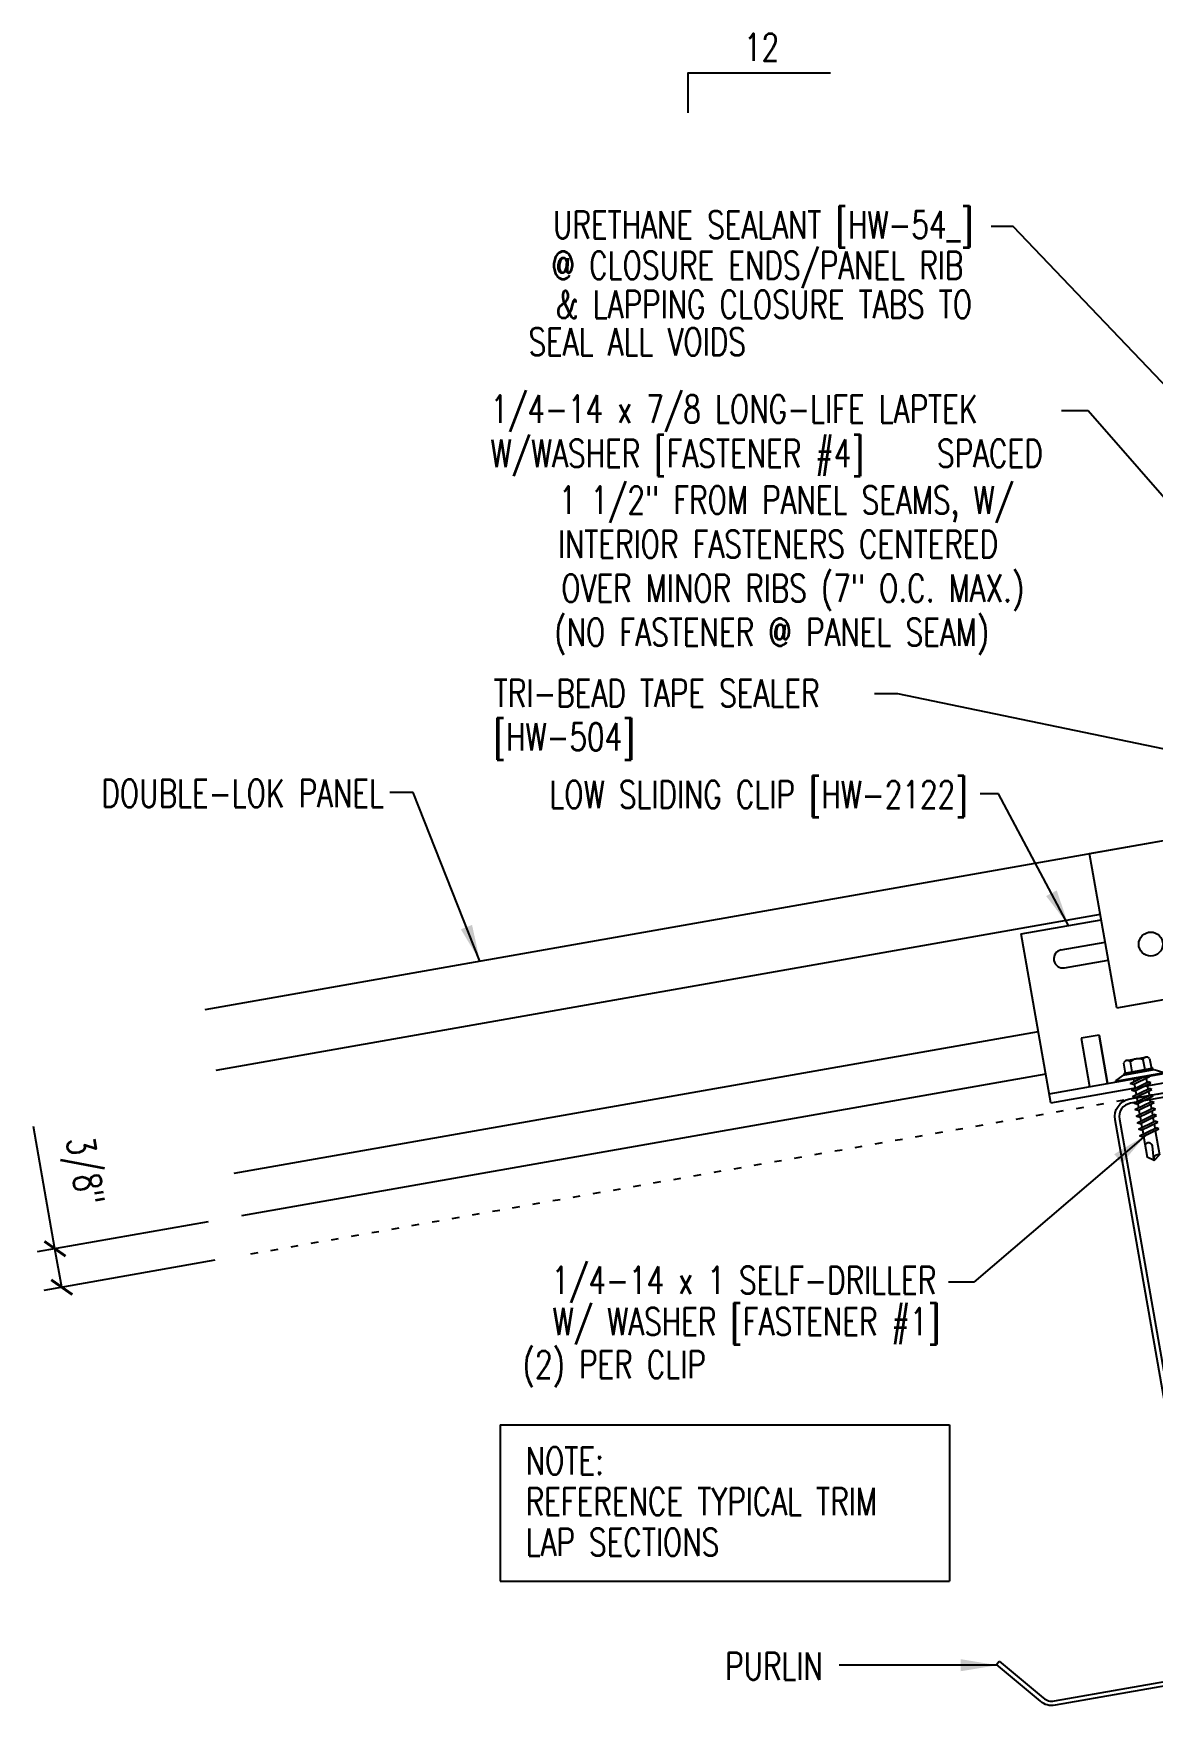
# Model space of a CAD drawing. Header units: inches. Extents: x 5.5 to 40.9, y 12.7 to 45.6.
# Drawn here: x 5.5 to 20.82, y 15.29 to 38.19 of the extents above; entities that cross this region are included whole.
import ezdxf
from ezdxf.enums import TextEntityAlignment as Align

# ---------------------------------------------------------------- set-up
doc = ezdxf.new("R2010")
doc.units = ezdxf.units.IN
doc.header["$MEASUREMENT"] = 0
doc.linetypes.add('ACAD_ISO07W100', pattern=[3, 0, -3])
for name, color, linetype in [('CLIP', 5, 'Continuous'), ('DIM', 7, 'Continuous'), ('FASTENER', 9, 'Continuous'), ('MARK', 1, 'Continuous'), ('PANEL', 11, 'Continuous'), ('STLA', 12, 'Continuous'), ('TEXT', 2, 'Continuous')]:
    doc.layers.add(name, color=color, linetype=linetype)
doc.styles.add('TEXT1', font='ROMANS.shx', dxfattribs={"width": 0.75, "height": 0.375})
doc.dimstyles.new('DETAIL', dxfattribs={"dimscale": 4, "dimtxt": 0.09375, "dimasz": 0.0625, "dimexe": 0.0625, "dimexo": 0.125, "dimgap": 0.0625, "dimtad": 1, "dimdec": 4, "dimzin": 3, "dimdsep": 46, "dimlunit": 4, "dimtxsty": 'TEXT1', "dimblk": 'ARCHTICK', "dimcen": 0.0625, "dimclrd": 7, "dimclre": 7, "dimclrt": 2, "dimadec": 0, "dimazin": 0, "dimtfac": 0.59375, "dimtdec": 4, "dimtmove": 0, "dimatfit": 3, "dimfxl": 0, "dimfrac": 2, "dimtolj": 1, "dimtzin": 3, "dimarcsym": 0})
doc.dimstyles.new('DETAIL$7', dxfattribs={"dimscale": 4, "dimtxt": 0.09375, "dimasz": 0.125, "dimexe": 0.0625, "dimexo": 0.125, "dimgap": 0.0625, "dimtad": 1, "dimdec": 4, "dimzin": 3, "dimdsep": 46, "dimlunit": 4, "dimtxsty": 'TEXT1', "dimblk": 'ARCHTICK', "dimcen": 0.0625, "dimclrd": 7, "dimclre": 7, "dimclrt": 2, "dimadec": 0, "dimazin": 0, "dimtfac": 0.59375, "dimtdec": 4, "dimtmove": 0, "dimatfit": 3, "dimfxl": 0, "dimfrac": 2, "dimtolj": 1, "dimtzin": 3, "dimarcsym": 0})

# ---------------------------------------------------------------- blocks, each defined once
blk = doc.blocks.new('MB_DW1')
at = {"layer": 'FASTENER'}
for p, q in [((-0.181, 0.276), (-0.181, 0.137)), ((-0.135, 0.302), (0.135, 0.302)), ((-0.089, 0.276), (-0.089, 0.137)), ((0.089, 0.276), (0.089, 0.137)), ((0.181, 0.276), (0.181, 0.137)), ((-0.217, 0.114), (-0.326, 0.059)), ((-0.326, 0.059), (-0.326, 0.049)), ((-0.326, 0.049), (0.326, 0.049)), ((-0.217, 0.114), (0.217, 0.114)), ((-0.193, 0.137), (0.193, 0.137)), ((-0.193, 0.119), (0.193, 0.119)), ((-0.181, 0.137), (0.181, 0.137)), ((-0.139, -0.016), (0.046, 0.037)), ((-0.104, -0.036), (0.139, 0.033)), ((-0.086, 0.037), (-0.086, -0.001)), ((-0.086, 0.037), (0.086, 0.037)), ((0.086, 0.037), (0.133, 0.037)), ((0.086, 0.018), (0.086, -0.042)), ((0.139, 0.033), (0.133, 0.037)), ((0.217, 0.114), (0.326, 0.059)), ((0.326, 0.059), (0.326, 0.049)), ((-0.104, -0.036), (-0.139, -0.016)), ((-0.139, -0.107), (0.104, -0.038)), ((-0.104, -0.127), (-0.139, -0.107)), ((-0.139, -0.198), (0.104, -0.128)), ((-0.104, -0.218), (-0.139, -0.198)), ((-0.139, -0.289), (0.104, -0.219)), ((-0.104, -0.127), (0.139, -0.058)), ((-0.104, -0.218), (0.139, -0.149)), ((-0.086, -0.031), (-0.086, -0.092)), ((-0.086, -0.122), (-0.086, -0.183)), ((-0.086, -0.213), (-0.086, -0.274)), ((0.086, -0.073), (0.086, -0.133)), ((0.086, -0.164), (0.086, -0.224)), ((0.139, -0.058), (0.104, -0.038)), ((0.139, -0.149), (0.104, -0.128)), ((0.139, -0.239), (0.104, -0.219)), ((-0.104, -0.309), (-0.139, -0.289)), ((-0.139, -0.38), (0.104, -0.31)), ((-0.104, -0.4), (-0.139, -0.38)), ((-0.139, -0.47), (0.104, -0.401)), ((-0.104, -0.309), (0.139, -0.239)), ((-0.104, -0.4), (0.139, -0.33)), ((-0.104, -0.491), (0.139, -0.421)), ((-0.086, -0.304), (-0.086, -0.364)), ((-0.086, -0.395), (-0.086, -0.455)), ((0.086, -0.255), (0.086, -0.315)), ((0.086, -0.345), (0.086, -0.406)), ((0.086, -0.436), (0.086, -0.497)), ((0.139, -0.33), (0.104, -0.31)), ((0.139, -0.421), (0.104, -0.401)), ((-0.104, -0.491), (-0.139, -0.47)), ((-0.139, -0.561), (0.104, -0.492)), ((-0.104, -0.581), (-0.139, -0.561)), ((-0.139, -0.652), (0.104, -0.583)), ((-0.104, -0.672), (-0.139, -0.652)), ((-0.139, -0.743), (0.104, -0.674)), ((-0.104, -0.581), (0.139, -0.512)), ((-0.104, -0.672), (0.139, -0.603)), ((-0.086, -0.486), (-0.086, -0.546)), ((-0.086, -0.577), (-0.086, -0.637)), ((-0.086, -0.667), (-0.086, -0.728)), ((0.086, -0.527), (0.086, -0.588)), ((0.086, -0.618), (0.086, -0.679)), ((0.139, -0.512), (0.104, -0.492)), ((0.139, -0.603), (0.104, -0.583)), ((0.139, -0.694), (0.104, -0.674)), ((-0.104, -0.763), (-0.139, -0.743)), ((-0.104, -0.763), (0.139, -0.694)), ((-0.086, -0.758), (-0.086, -1.05)), ((-0.002, -1.095), (0.014, -0.909)), ((0.086, -0.709), (0.086, -1.05)), ((0, -1.111), (-0.086, -1.05)), ((0, -1.111), (0.086, -1.05))]:
    blk.add_line(p, q, dxfattribs=at)
blk.add_lwpolyline([(-0.331, 0.037), (-0.331, 0.049), (0.331, 0.049), (0.331, 0.037)], close=True, dxfattribs=at)
for centre, radius, start, end in [((-0.135, 0.25), 0.0527, 29.8754, 150.1246), ((0, 0.138), 0.164, 56.9974, 123.0026), ((0.135, 0.25), 0.0527, 29.8754, 150.1246), ((-0.193, 0.128), 0.00894, 90, 270), ((0.193, 0.128), 0.00894, 270, 90), ((-0.046, -0.921), 0.0615, 11.1445, 130.906), ((0.054, -1.097), 0.0563, 55.4585, 194.8454)]:
    blk.add_arc(centre, radius, start, end, dxfattribs=at)
blk = doc.blocks.new('_ArchTick')
at = {"color": 0, "linetype": 'ByBlock', "const_width": 0.15}
blk.add_lwpolyline([(-0.5, -0.5), (0.5, 0.5)], dxfattribs=at)
blk = doc.blocks.new('*D36')
at = {"layer": 'DEFPOINTS', "color": 0}
for p in [(8.384, 22.004), (5.796, 21.548), (8.477, 21.477)]:
    blk.add_point(p, dxfattribs=at)
at = {"layer": 'FASTENER', "color": 7, "lineweight": -2}
for p, q in [((5.796, 21.548), (5.501, 23.223)), ((7.892, 21.918), (5.55, 21.505)), ((5.889, 21.021), (5.796, 21.548)), ((7.985, 21.391), (5.643, 20.978))]:
    blk.add_line(p, q, dxfattribs=at)
at = {"layer": 'FASTENER', "color": 7, "lineweight": -2, "xscale": 0.25, "yscale": 0.25, "zscale": 0.25}
for p, rotation in [((5.796, 21.548), 100.0000000000008), ((5.889, 21.021), 280.0000000000007)]:
    blk.add_blockref('_ArchTick', p, dxfattribs=dict(at, rotation=rotation))
at = {"layer": 'FASTENER', "color": 2, "insert": (6.155, 22.602), "char_height": 0.375, "attachment_point": 5, "rotation": 280, "style": 'TEXT1'}
blk.add_mtext('\\A1;3/8"', dxfattribs=at)
blk = doc.blocks.new('A$C53AF356D')
at = {"layer": 'CLIP'}
for p, q in [((-1.682, 1.657), (0.471, 2.036)), ((0.471, 2.036), (0.843, -0.076)), ((-1.31, -0.455), (-1.682, 1.657)), ((0.631, 1.131), (1.812, 1.339)), ((1.812, 1.339), (2.22, -0.974)), ((0.685, 0.823), (1.293, 0.93)), ((-2.619, 0.558), (-1.523, 0.751)), ((-2.211, -1.755), (-2.619, 0.558)), ((0.728, 0.577), (1.337, 0.684)), ((-2.068, 0.338), (-1.468, 0.443)), ((-2.025, 0.091), (-1.425, 0.197)), ((-1.31, -0.455), (0.843, -0.076)), ((1.526, -0.285), (1.28, -0.329)), ((1.28, -0.329), (1.397, -0.992)), ((1.643, -0.948), (1.526, -0.285)), ((-2.233, -1.632), (2.199, -0.85)), ((-1.551, -0.828), (-1.797, -0.871)), ((-1.797, -0.871), (-1.681, -1.534)), ((-1.551, -0.828), (-1.434, -1.491)), ((-1.434, -1.491), (-1.551, -0.828)), ((-2.211, -1.755), (2.22, -0.974))]:
    blk.add_line(p, q, dxfattribs=at)
for centre in [(0.107, 0.584), (-0.843, 0.417), (-0.271, 0.021)]:
    blk.add_circle(centre, 0.165, dxfattribs=at)
for centre, start, end in [((1.306, 0.806), 280, 100), ((-2.046, 0.215), 100, 280)]:
    blk.add_arc(centre, 0.125, start, end, dxfattribs=at)
blk = doc.blocks.new('slopl1')
at = {"layer": 'MARK', "color": 6}
blk.add_lwpolyline([(0, 0), (0, 0.1368), (0.4871, 0.1368)], dxfattribs=at)
at = {"layer": 'MARK', "color": 2, "style": 'TEXT1', "width": 0.75}
blk.add_text('12', height=0.09375, dxfattribs=at).set_placement((0.1909, 0.1779))
blk.add_attdef('SLOPL1', text='', height=0.0938, dxfattribs=at).set_placement((-0.0549, 0.0243), align=Align.RIGHT)
blk = doc.blocks.new('dsc-HW-504')
at = {"layer": 'TEXT', "style": 'TEXT1', "width": 0.75}
for s, p in [('TRI-BEAD TAPE SEALER', (0, 0)), ('[HW-504]', (0, -0.6))]:
    blk.add_text(s, height=0.375, dxfattribs=at).set_placement(p)
at = {"layer": 'TEXT', "style": 'TEXT1', "flags": 1}
for tag, p in [('COLOR', (0, -1.2)), ('CALC', (0, -1.2)), ('OPT1', (0, -1.2)), ('OPT2', (0, -1.2)), ('OPT3', (0, -1.2)), ('GAGE', (0, -1.2)), ('SHPLN', (0, -1.2)), ('PART', (0, -1.2)), ('DESCRIPTION', (0, -1.2)), ('MULTIPLE', (0, -1.2)), ('SPARE1', (0, -1.8)), ('SPARE2', (0, -1.8)), ('SPARE3', (0, -1.8)), ('SPARE4', (0, -1.8)), ('SPARE5', (0, -1.8)), ('SPARE6', (0, -1.8)), ('SPARE7', (0, -1.8)), ('SPARE8', (0, -1.8)), ('SPARE9', (0, -1.8)), ('SPARE10', (0, -1.8))]:
    blk.add_attdef(tag, p, '', height=0.375, dxfattribs=at)
blk = doc.blocks.new('FD-F4')
at = {"layer": 'TEXT', "style": 'TEXT1', "width": 0.75}
for s, p in [('1/4-14 x 7/8 LONG-LIFE LAPTEK', (0.0047, -0.0408)), ('W/WASHER [FASTENER #4]', (0.0047, -0.1926))]:
    blk.add_text(s, height=0.09375, dxfattribs=at).set_placement(p)
blk.add_attdef('(QUANTITY)', (1.4847, -0.1926), '', height=0.0938, dxfattribs=at)
at = {"layer": 'TEXT', "style": 'TEXT1', "flags": 1}
for tag, p in [('Color', (0.0624, -0.4349)), ('Calc', (0.0624, -0.4349)), ('Opt1', (0.0624, -0.4349)), ('Opt2', (0.0624, -0.4349)), ('Opt3', (0.0624, -0.4349)), ('Description', (0.0624, -0.4349)), ('Multiple', (0.0624, -0.4349)), ('Part', (0.0624, -0.4349)), ('Spare1', (0.0624, -0.6224)), ('Spare2', (0.0624, -0.6224)), ('Spare3', (0.0624, -0.6224)), ('Spare4', (0.0624, -0.6224)), ('Spare5', (0.0624, -0.6224)), ('Spare6', (0.0624, -0.6224)), ('Spare7', (0.0624, -0.6224)), ('Spare8', (0.0624, -0.6224)), ('Spare9', (0.0624, -0.6224)), ('Spare10', (0.0624, -0.6224))]:
    blk.add_attdef(tag, p, '', height=0.0938, dxfattribs=at)
blk = doc.blocks.new('A$C30686E82')
for p, q in [((-2.715, 0.761), (3.437, 0.761)), ((-2.715, 0.761), (-2.715, -1.379)), ((3.437, 0.761), (3.437, -1.379)), ((-2.715, -1.379), (3.437, -1.379))]:
    blk.add_line(p, q)
at = {"layer": 'TEXT', "style": 'TEXT1', "width": 0.75}
for s, p in [('NOTE:', (-2.368, 0.081)), ('REFERENCE TYPICAL TRIM', (-2.368, -0.477)), ('LAP SECTIONS', (-2.368, -1.035))]:
    blk.add_text(s, height=0.375, dxfattribs=at).set_placement(p)

msp = doc.modelspace()

# ---------------------------------------------------------------- linework, layer by layer
at = {"layer": 'PANEL'}
for p, q in [((20.10652, 26.12661), (7.99755, 23.99148)), ((19.25891, 24.52104), (8.24656, 22.57926))]:
    msp.add_line(p, q, dxfattribs=at)
for points in [[(7.85064, 24.82462), (26.56904, 28.12518)], [(19.36136, 23.94), (8.34901, 21.99822)]]:
    msp.add_lwpolyline(points, dxfattribs=at)
at = {"layer": 'STLA'}
msp.add_lwpolyline([(18.72484, 15.90002), (19.32594, 15.39564, 0.22169466), (19.47903, 15.35462), (21.46084, 15.70407, 0.41421356), (21.61293, 15.92128), (20.96128, 19.61696), (20.30963, 23.31265, -0.41421356), (20.51023, 23.59914), (22.24584, 23.90517, -0.22169466), (22.44774, 23.85107), (23.04884, 23.34669), (23.0104, 23.30088), (22.4093, 23.80526, 0.22169466), (22.25622, 23.84628), (20.52061, 23.54025, 0.41421356), (20.36852, 23.32304), (21.02017, 19.62735), (21.67182, 15.93166, -0.41421356), (21.47122, 15.64517), (19.48941, 15.29573, -0.22169466), (19.28751, 15.34983), (18.6864, 15.85421)], format="xyb", close=True, dxfattribs=at)
at = {"layer": 'TEXT', "color": 7}
msp.add_line((18.91653, 35.54645), (18.61514, 35.54645), dxfattribs=at)
at = {"layer": 'TEXT', "linetype": 'ACAD_ISO07W100', "ltscale": 0.06}
msp.add_line((8.47727, 21.4774), (30.53902, 25.36748), dxfattribs=at)

# ---------------------------------------------------------------- block references
for name, p in [('dsc-HW-504', (11.80254, 28.971)), ('A$C30686E82', (14.60723, 18.37649))]:
    msp.add_blockref(name, p)
at = {"layer": 'CLIP'}
msp.add_blockref('A$C53AF356D', (21.64188, 25.303), dxfattribs=at)
at = {"layer": 'FASTENER', "rotation": 9.999999999999918}
msp.add_blockref('MB_DW1', (20.6524, 23.85134), dxfattribs=at)
at = {"layer": 'MARK', "xscale": 4, "yscale": 4, "zscale": 4}
msp.add_blockref('slopl1', (14.46467, 37.10542), dxfattribs=at)
at = {"layer": 'TEXT', "xscale": 4, "yscale": 4, "zscale": 4}
msp.add_blockref('FD-F4', (11.73947, 33.02423), dxfattribs=at).add_auto_attribs({'(QUANTITY)': ' SPACED'})

# ---------------------------------------------------------------- texts
at = {"layer": 'TEXT', "style": 'TEXT1', "width": 0.75}
for s, p in [('URETHANE SEALANT [HW-54_]', (18.36434, 35.38513)), ('@ CLOSURE ENDS/PANEL RIB', (18.23126, 34.82892)), ('& LAPPING CLOSURE TABS TO', (18.35307, 34.29459)), ('SEAL ALL VOIDS', (15.25493, 33.78275)), ('1 1/2" FROM PANEL SEAMS, W/', (18.92468, 31.61519)), ('INTERIOR FASTENERS CENTERED ', (18.90034, 31.01153)), ('OVER MINOR RIBS (7" O.C. MAX.)', (19.06625, 30.40798)), ('(NO FASTENER @ PANEL SEAM)', (18.58541, 29.80572)), ('DOUBLE-LOK PANEL', (10.29908, 27.59751)), ('LOW SLIDING CLIP [HW-2122]', (18.28894, 27.58244)), ('1/4-14 x 1 SELF-DRILLER', (17.86135, 20.9309)), ('W/ WASHER [FASTENER #1]', (17.9114, 20.36259)), ('(2) PER CLIP', (14.70524, 19.77653)), ('PURLIN', (16.30852, 15.64394))]:
    msp.add_text(s, height=0.375, dxfattribs=at).set_placement(p, align=Align.RIGHT)

# ---------------------------------------------------------------- dimensions: what is measured, and where the dimension line sits
at = {"layer": 'FASTENER'}
dim = msp.add_aligned_dim(p1=(8.47727, 21.4774), p2=(8.38434, 22.00445), distance=2.62788, text='3/8"', dimstyle='DETAIL', override={"dimfrac": 2}, dxfattribs=at)
dim.commit()
dim.dimension.update_dxf_attribs({"geometry": '*D36', "text_midpoint": (6.15457, 22.60178)})

# ---------------------------------------------------------------- leaders
msp.add_leader([(18.69809, 15.84441), (16.89222, 15.84441), (16.53273, 15.84441)], dimstyle='DETAIL$7')
at = {"layer": 'DIM'}
for points in [[(23.94859, 28.42648), (19.94201, 33.02542), (19.57625, 33.02542)], [(23.83881, 27.79569), (17.33399, 29.14749), (17.01594, 29.14749)], [(11.61405, 25.48821), (10.69975, 27.79474), (10.3817, 27.79474)], [(19.67385, 25.97562), (18.71303, 27.77985), (18.46444, 27.77985)], [(20.73183, 23.10549), (18.37479, 21.08882), (18.03091, 21.08882)]]:
    msp.add_leader(points, dimstyle='DETAIL$7', dxfattribs=at)
at = {"layer": 'TEXT'}
msp.add_leader([(25.43514, 27.94004), (24.76286, 29.41558), (18.91653, 35.54645)], dimstyle='DETAIL$7', dxfattribs=at)

doc.saveas('drawing.dxf')
